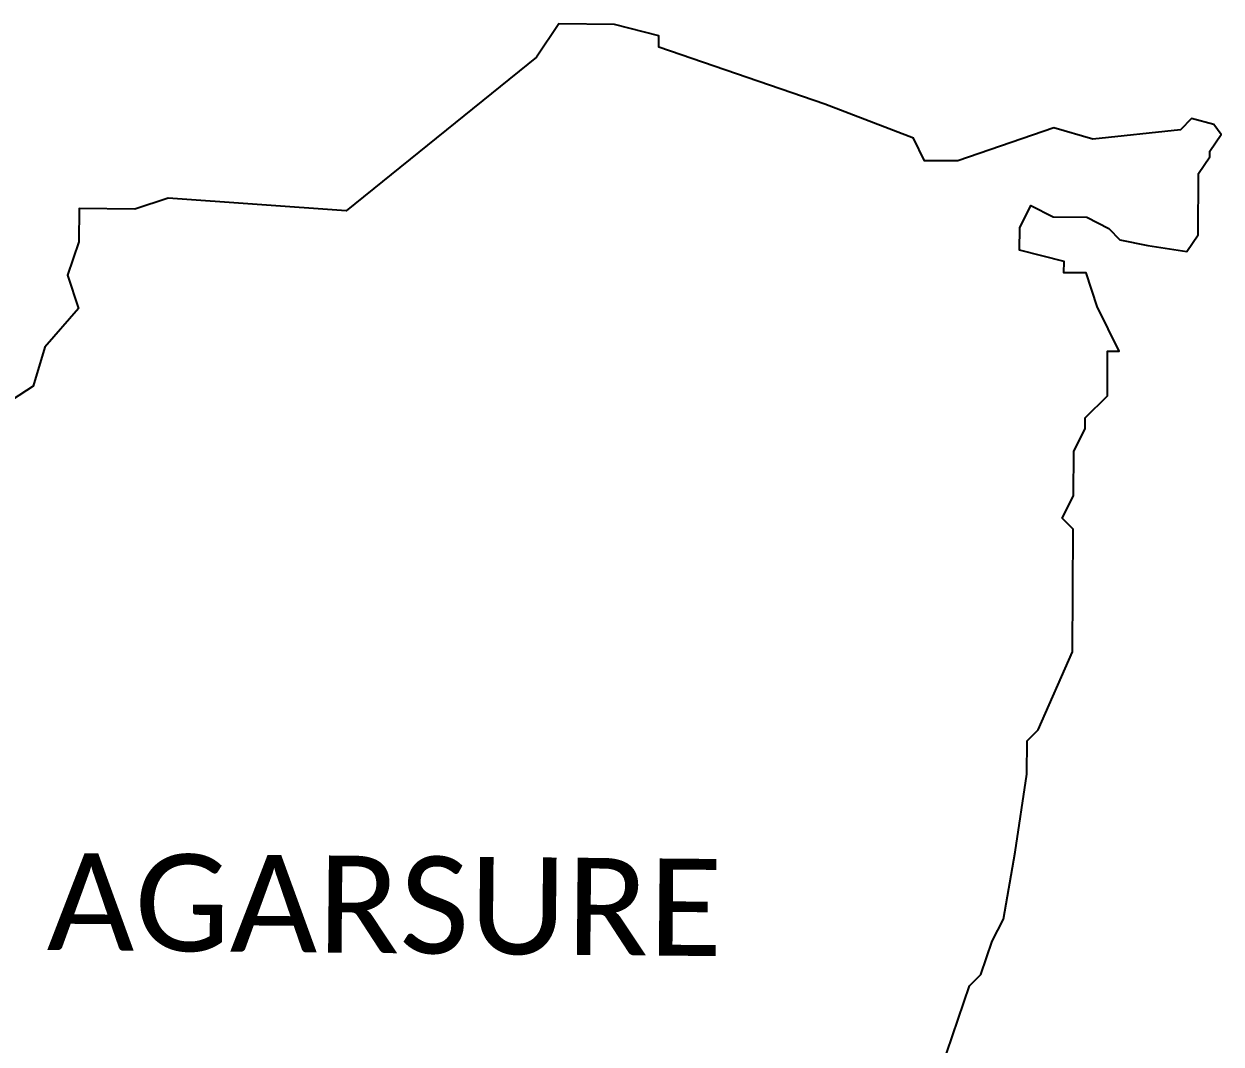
# Model space of a CAD drawing. Header units: metres. Extents: x 274532 to 277333, y 2072752 to 2075588.
# Drawn here: x 275943 to 277333, y 2074070 to 2075254 of the extents above; entities that cross this region are included whole.
import ezdxf

# ---------------------------------------------------------------- set-up
doc = ezdxf.new("R2010")
doc.units = ezdxf.units.M
doc.header["$MEASUREMENT"] = 0
doc.layers.add('VILLAGE BOUNDRY', color=10, linetype='Continuous')
doc.layers.add('VILLAGE NAME', color=250, linetype='Continuous')
doc.styles.get("Standard").update_dxf_attribs({"font": 'simplex.shx'})

msp = doc.modelspace()

# ---------------------------------------------------------------- linework, layer by layer
at = {"layer": 'VILLAGE BOUNDRY'}
msp.add_lwpolyline([(277001.4, 2074021.2), (277041.1, 2074137.4), (277054.2, 2074150.3), (277067.4, 2074189), (277080.5, 2074214.8), (277094, 2074292.4), (277107.6, 2074382.9), (277107.9, 2074421.7), (277120.9, 2074434.6), (277160.4, 2074524.9), (277161.5, 2074667.3), (277148.6, 2074680.3), (277161.8, 2074706.1), (277162.1, 2074757.9), (277175.3, 2074783.7), (277175.4, 2074796.6), (277201.4, 2074822.3), (277201.4, 2074874.1), (277214.8, 2074874), (277189.2, 2074926), (277176.6, 2074964.9), (277150.7, 2074965.1), (277150.8, 2074978), (277099.1, 2074991.4), (277099.3, 2075017.2), (277112.4, 2075043), (277138.2, 2075029.9), (277177.1, 2075029.6), (277202.9, 2075016.5), (277215.7, 2075003.4), (277248, 2074996.7), (277293.3, 2074989.9), (277306.4, 2075009.2), (277306.9, 2075080.4), (277320, 2075099.8), (277320, 2075106.2), (277333.1, 2075125.6), (277324.7, 2075137.4), (277298.9, 2075144.1), (277285.9, 2075131.2), (277184.2, 2075120.2), (277139, 2075133.5), (277027.4, 2075094.9), (276988.7, 2075095.2), (276976, 2075121.2), (276873.2, 2075160.8), (276680.2, 2075227.1), (276680.3, 2075240), (276628.8, 2075253.4), (276564.3, 2075254), (276538.1, 2075215.5), (276317.1, 2075036.8), (276110.7, 2075051.6), (276071.9, 2075039), (276007.4, 2075039.6), (276007, 2075000.8), (275993.8, 2074962.3), (276006.3, 2074923.4), (275967.2, 2074878.6), (275953.9, 2074833.6), (275929.4, 2074817.6)], dxfattribs=at)

# ---------------------------------------------------------------- texts
at = {"layer": 'VILLAGE NAME', "insert": (275970.5, 2074291.5), "char_height": 112.726, "attachment_point": 1, "rotation": 359.482}
msp.add_mtext_dynamic_manual_height_columns('{\\fCalibri|b0|i0|c0|p34;AGARSURE}', width=250.259, gutter_width=563.6, heights=[0], dxfattribs=at)

doc.saveas('drawing.dxf')
